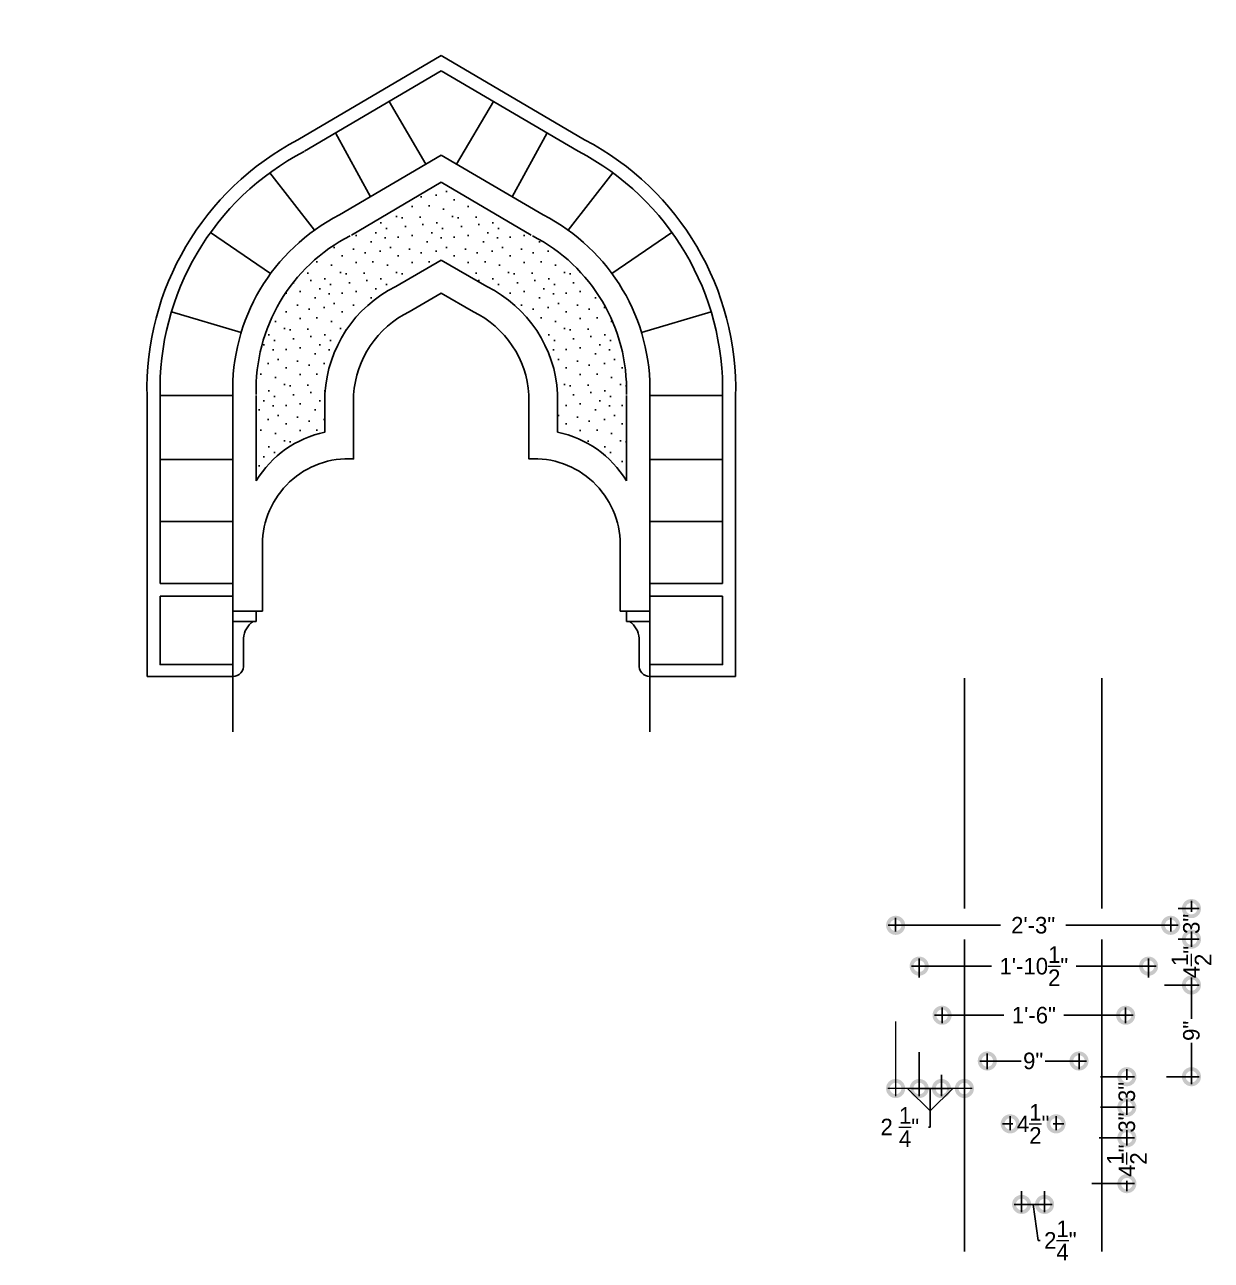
# Model space of a CAD drawing. Header units: millimetres. Extents: x -141861 to -141057, y 13116 to 13652.
# Drawn here: x -141683.9 to -141567.4, y 13169.4 to 13290.7 of the extents above; entities that cross this region are included whole.
import ezdxf
from ezdxf.xclip import XClip

# ---------------------------------------------------------------- set-up
doc = ezdxf.new("R2010")
doc.units = ezdxf.units.MM
doc.header["$XCLIPFRAME"] = 0
doc.layers.get('0').update_dxf_attribs({"color": 254})
doc.layers.add('Dim', color=7, linetype='Continuous', lineweight=9)
for name, color, linetype in [('ele', 43, 'Continuous'), ('ele1', 1, 'Continuous'), ('Pillar', 30, 'Continuous'), ('Text', 255, 'Continuous')]:
    doc.layers.add(name, color=color, linetype=linetype)
doc.dimstyles.new('¾ Scale', dxfattribs={"dimtxt": 1.625, "dimasz": 3, "dimexe": 0.75, "dimexo": 0.75, "dimgap": 0.09, "dimtad": 0, "dimdec": 3, "dimzin": 3, "dimdsep": 46, "dimlunit": 4, "dimtxsty": 'Standard', "dimblk": 'DOTSMALL', "dimcen": 0.09, "dimdle": 0.75, "dimadec": 0, "dimazin": 0, "dimtfac": 1, "dimtdec": 3, "dimtmove": 1, "dimatfit": 3, "dimfxl": 1, "dimtolj": 1, "dimtzin": 0, "dimarcsym": 0})

# ---------------------------------------------------------------- blocks, each defined once
blk = doc.blocks.new('Cangry')
at = {"color": 0, "linetype": 'ByBlock', "lineweight": -2, "ltscale": 3}
for p, q in [((13.5, 0), (-13.5, 0)), ((13.5, -3), (13.5, 0)), ((-13.5, -3), (-13.5, 0)), ((-3.18, -3), (-13.5, -3)), ((-11.25, -3), (-11.25, -7.5)), ((0, -6), (-3.18, -3)), ((3.18, -3), (0, -6)), ((13.5, -3), (3.18, -3)), ((11.39, -3), (11.39, -7.5)), ((-6.75, -7.5), (-11.25, -7.5)), ((-9, -7.5), (-9, -12)), ((6.89, -7.5), (11.39, -7.5)), ((9.14, -7.5), (9.14, -12))]:
    blk.add_line(p, q, dxfattribs=at)
blk.add_lwpolyline([(0, -8.07), (-3.18, -11.25), (0, -14.43), (3.18, -11.25)], close=True, dxfattribs=at)
for centre, start, end in [((-2.45, -11.54), 184.0381, 229.092), ((2.59, -11.54), 310.908, 355.9619)]:
    blk.add_arc(centre, 6.57, start, end, dxfattribs=at)
blk = doc.blocks.new('Lemp')
at = {"color": 0, "linetype": 'ByBlock', "lineweight": -2, "ltscale": 3}
for p, q in [((0, 15.11), (-5.52, 11.07)), ((0, 15.11), (5.52, 11.07)), ((5.52, 11.07), (-5.52, 11.07)), ((-3.16, 11.07), (-3.16, 6.49)), ((3.16, 6.49), (3.16, 11.07)), ((-3.16, 6.49), (3.16, 6.49)), ((0.53, 6.49), (-0.53, 6.49)), ((-0.53, 6.49), (-0.53, 0.53)), ((0.53, 0.53), (0.53, 6.49)), ((-1.85, 5), (-0.53, 3.51)), ((1.85, 5), (0.53, 3.51))]:
    blk.add_line(p, q, dxfattribs=at)
blk.add_arc((0, 0.53), 0.527, 180, 0, dxfattribs=at)
for points in [[(-1.85, 5), (-2.58, 5.37), (-3.12, 5.3), (-3.24, 4.96), (-3.02, 4.45), (-2.73, 4.59)], [(-1.24, 4.31), (-1.4, 4.93), (-1.17, 5.42), (-0.71, 4.88), (-0.97, 4.64)], [(1.24, 4.31), (1.4, 4.93), (1.17, 5.42), (0.71, 4.88), (0.97, 4.64)], [(1.85, 5), (2.58, 5.37), (3.12, 5.3), (3.24, 4.96), (3.02, 4.45), (2.73, 4.59)], [(-0.53, 1.34), (-0.84, 2.47), (-1.26, 2.79), (-2.15, 2.61), (-2.15, 2.08), (-1.67, 2.25), (-1.43, 2.39)], [(0.53, 1.34), (0.84, 2.47), (1.26, 2.79), (2.15, 2.61), (2.15, 2.08), (1.67, 2.25), (1.43, 2.39)]]:
    blk.add_spline(points, degree=3, dxfattribs=at)
blk = doc.blocks.new('LINE')
at = {"color": 0, "linetype": 'ByBlock', "lineweight": -2}
blk.add_line((0, 0), (12, 0), dxfattribs=at)
blk = doc.blocks.new('Gutka')
at = {"color": 0, "linetype": 'ByBlock', "lineweight": -2}
blk.add_line((4.5, 7.5), (-4.5, 7.5), dxfattribs=at)
for points in [[(4.5, 10.5), (-4.5, 10.5), (-4.5, 7.5), (4.5, 7.5)], [(-2.25, 7.5), (2.25, 7.5), (2.25, 4.5), (-2.25, 4.5)], [(-1.125, 4.5), (1.125, 4.5), (1.125, 0), (-1.125, 0)]]:
    blk.add_lwpolyline(points, close=True, dxfattribs=at)
blk = doc.blocks.new('_DotSmall')
at = {"layer": 'Text', "color": 0, "const_width": 0.5}
blk.add_lwpolyline([(-0.0625, 0, 1), (0.0625, 0, 1)], format="xyb", close=True, dxfattribs=at)
blk = doc.blocks.new('*D67')
at = {"layer": 'Defpoints', "color": 0, "transparency": 16777216}
for p in [(-141571.41, 13203.94), (-141571.41, 13200.94), (-141569.37, 13200.94)]:
    blk.add_point(p, dxfattribs=at)
at = {"layer": 'Dim', "color": 0, "lineweight": -2, "transparency": 16777216}
for p, q in [((-141570.66, 13203.94), (-141568.62, 13203.94)), ((-141569.37, 13204.69), (-141569.37, 13203.62)), ((-141569.37, 13200.19), (-141569.37, 13201.27)), ((-141570.66, 13200.94), (-141568.62, 13200.94))]:
    blk.add_line(p, q, dxfattribs=at)
at = {"layer": 'Dim', "color": 0, "lineweight": -2, "transparency": 16777216, "xscale": 3, "yscale": 3, "zscale": 3}
for p, rotation in [((-141569.37, 13203.94), 90), ((-141569.37, 13200.94), 270)]:
    blk.add_blockref('_DotSmall', p, dxfattribs=dict(at, rotation=rotation))
at = {"layer": 'Dim', "color": 0, "transparency": 16777216, "insert": (-141569.37, 13202.44), "char_height": 1.625, "attachment_point": 5, "rotation": 90}
blk.add_mtext('\\A1;3"', dxfattribs=at)
blk = doc.blocks.new('*D68')
at = {"layer": 'Defpoints', "color": 0, "transparency": 16777216}
for p in [(-141569.37, 13196.44), (-141572.56, 13187.44), (-141569.37, 13187.44)]:
    blk.add_point(p, dxfattribs=at)
at = {"layer": 'Dim', "color": 0, "lineweight": -2, "transparency": 16777216}
for p, q in [((-141569.37, 13197.19), (-141569.37, 13193.12)), ((-141569.37, 13186.69), (-141569.37, 13190.77)), ((-141571.81, 13187.44), (-141568.62, 13187.44))]:
    blk.add_line(p, q, dxfattribs=at)
at = {"layer": 'Dim', "color": 0, "lineweight": -2, "transparency": 16777216, "xscale": 3, "yscale": 3, "zscale": 3}
for p, rotation in [((-141569.37, 13196.44), 90), ((-141569.37, 13187.44), 270)]:
    blk.add_blockref('_DotSmall', p, dxfattribs=dict(at, rotation=rotation))
at = {"layer": 'Dim', "color": 0, "transparency": 16777216, "insert": (-141569.37, 13191.94), "char_height": 1.625, "attachment_point": 5, "rotation": 90}
blk.add_mtext('\\A1;9"', dxfattribs=at)
blk = doc.blocks.new('*D69')
at = {"layer": 'Defpoints', "color": 0, "transparency": 16777216}
for p in [(-141571.41, 13200.94), (-141572.76, 13196.44), (-141569.37, 13196.44)]:
    blk.add_point(p, dxfattribs=at)
at = {"layer": 'Dim', "color": 0, "lineweight": -2, "transparency": 16777216}
for p, q in [((-141569.37, 13201.69), (-141569.37, 13200.68)), ((-141570.66, 13200.94), (-141568.62, 13200.94)), ((-141572.01, 13196.44), (-141568.62, 13196.44)), ((-141569.37, 13195.69), (-141569.37, 13196.71))]:
    blk.add_line(p, q, dxfattribs=at)
at = {"layer": 'Dim', "color": 0, "lineweight": -2, "transparency": 16777216, "xscale": 3, "yscale": 3, "zscale": 3}
for p, rotation in [((-141569.37, 13200.94), 90), ((-141569.37, 13196.44), 270)]:
    blk.add_blockref('_DotSmall', p, dxfattribs=dict(at, rotation=rotation))
at = {"layer": 'Dim', "color": 0, "transparency": 16777216, "insert": (-141569.37, 13198.69), "char_height": 1.625, "attachment_point": 5, "rotation": 90}
blk.add_mtext('\\A1;4{\\H1.000000x;\\S1/2;}"', dxfattribs=at)
blk = doc.blocks.new('*D70')
at = {"layer": 'Defpoints', "color": 0, "transparency": 16777216}
for p in [(-141579.04, 13187.44), (-141579.04, 13184.44), (-141575.71, 13184.44)]:
    blk.add_point(p, dxfattribs=at)
at = {"layer": 'Dim', "color": 0, "lineweight": -2, "transparency": 16777216}
for p, q in [((-141575.71, 13188.19), (-141575.71, 13187.12)), ((-141578.29, 13187.44), (-141574.96, 13187.44)), ((-141578.29, 13184.44), (-141574.96, 13184.44)), ((-141575.71, 13183.69), (-141575.71, 13184.77))]:
    blk.add_line(p, q, dxfattribs=at)
at = {"layer": 'Dim', "color": 0, "lineweight": -2, "transparency": 16777216, "xscale": 3, "yscale": 3, "zscale": 3}
for p, rotation in [((-141575.71, 13187.44), 90), ((-141575.71, 13184.44), 270)]:
    blk.add_blockref('_DotSmall', p, dxfattribs=dict(at, rotation=rotation))
at = {"layer": 'Dim', "color": 0, "transparency": 16777216, "insert": (-141575.71, 13185.94), "char_height": 1.625, "attachment_point": 5, "rotation": 90}
blk.add_mtext('\\A1;3"', dxfattribs=at)
blk = doc.blocks.new('*D71')
at = {"layer": 'Defpoints', "color": 0, "transparency": 16777216}
for p in [(-141579.04, 13184.44), (-141577.66, 13181.44), (-141575.71, 13181.44)]:
    blk.add_point(p, dxfattribs=at)
at = {"layer": 'Dim', "color": 0, "lineweight": -2, "transparency": 16777216}
for p, q in [((-141578.29, 13184.44), (-141574.96, 13184.44)), ((-141575.71, 13185.19), (-141575.71, 13184.12)), ((-141575.71, 13180.69), (-141575.71, 13181.77)), ((-141576.91, 13181.44), (-141574.96, 13181.44))]:
    blk.add_line(p, q, dxfattribs=at)
at = {"layer": 'Dim', "color": 0, "lineweight": -2, "transparency": 16777216, "xscale": 3, "yscale": 3, "zscale": 3}
for p, rotation in [((-141575.71, 13184.44), 90), ((-141575.71, 13181.44), 270)]:
    blk.add_blockref('_DotSmall', p, dxfattribs=dict(at, rotation=rotation))
at = {"layer": 'Dim', "color": 0, "transparency": 16777216, "insert": (-141575.71, 13182.94), "char_height": 1.625, "attachment_point": 5, "rotation": 90}
blk.add_mtext('\\A1;3"', dxfattribs=at)
blk = doc.blocks.new('*D72')
at = {"layer": 'Defpoints', "color": 0, "transparency": 16777216}
for p in [(-141579.17, 13181.44), (-141579.91, 13176.94), (-141575.71, 13176.94)]:
    blk.add_point(p, dxfattribs=at)
at = {"layer": 'Dim', "color": 0, "lineweight": -2, "transparency": 16777216}
for p, q in [((-141575.71, 13182.19), (-141575.71, 13181.18)), ((-141578.42, 13181.44), (-141574.96, 13181.44)), ((-141579.16, 13176.94), (-141574.96, 13176.94)), ((-141575.71, 13176.19), (-141575.71, 13177.21))]:
    blk.add_line(p, q, dxfattribs=at)
at = {"layer": 'Dim', "color": 0, "lineweight": -2, "transparency": 16777216, "xscale": 3, "yscale": 3, "zscale": 3}
for p, rotation in [((-141575.71, 13181.44), 90), ((-141575.71, 13176.94), 270)]:
    blk.add_blockref('_DotSmall', p, dxfattribs=dict(at, rotation=rotation))
at = {"layer": 'Dim', "color": 0, "transparency": 16777216, "insert": (-141575.71, 13179.19), "char_height": 1.625, "attachment_point": 5, "rotation": 90}
blk.add_mtext('\\A1;4{\\H1.000000x;\\S1/2;}"', dxfattribs=at)
blk = doc.blocks.new('*D73')
at = {"layer": 'Defpoints', "color": 0, "transparency": 16777216}
for p in [(-141571.41, 13202.3), (-141598.41, 13200.94), (-141571.41, 13200.94)]:
    blk.add_point(p, dxfattribs=at)
at = {"layer": 'Dim', "color": 0, "lineweight": -2, "transparency": 16777216}
for p, q in [((-141599.16, 13202.3), (-141588.12, 13202.3)), ((-141598.41, 13201.69), (-141598.41, 13203.05)), ((-141570.66, 13202.3), (-141581.71, 13202.3)), ((-141571.41, 13201.69), (-141571.41, 13203.05))]:
    blk.add_line(p, q, dxfattribs=at)
at = {"layer": 'Dim', "color": 0, "lineweight": -2, "transparency": 16777216, "xscale": 3, "yscale": 3, "zscale": 3, "rotation": 180}
blk.add_blockref('_DotSmall', (-141598.41, 13202.3), dxfattribs=at)
at = {"layer": 'Dim', "color": 0, "lineweight": -2, "transparency": 16777216, "xscale": 3, "yscale": 3, "zscale": 3}
blk.add_blockref('_DotSmall', (-141571.41, 13202.3), dxfattribs=at)
at = {"layer": 'Dim', "color": 0, "transparency": 16777216, "insert": (-141584.91, 13202.3), "char_height": 1.625, "attachment_point": 5}
blk.add_mtext('\\A1;2\'-3"', dxfattribs=at)
blk = doc.blocks.new('*D74')
at = {"layer": 'Defpoints', "color": 0, "transparency": 16777216}
for p in [(-141573.58, 13198.29), (-141596.1, 13196.44), (-141573.58, 13196.44)]:
    blk.add_point(p, dxfattribs=at)
at = {"layer": 'Dim', "color": 0, "lineweight": -2, "transparency": 16777216}
for p, q in [((-141596.1, 13197.19), (-141596.1, 13199.04)), ((-141573.58, 13197.19), (-141573.58, 13199.04)), ((-141596.85, 13198.29), (-141588.99, 13198.29)), ((-141572.83, 13198.29), (-141580.69, 13198.29))]:
    blk.add_line(p, q, dxfattribs=at)
at = {"layer": 'Dim', "color": 0, "lineweight": -2, "transparency": 16777216, "xscale": 3, "yscale": 3, "zscale": 3, "rotation": 180}
blk.add_blockref('_DotSmall', (-141596.1, 13198.29), dxfattribs=at)
at = {"layer": 'Dim', "color": 0, "lineweight": -2, "transparency": 16777216, "xscale": 3, "yscale": 3, "zscale": 3}
blk.add_blockref('_DotSmall', (-141573.58, 13198.29), dxfattribs=at)
at = {"layer": 'Dim', "color": 0, "transparency": 16777216, "insert": (-141584.84, 13198.29), "char_height": 1.625, "attachment_point": 5}
blk.add_mtext('\\A1;1\'-10{\\H1.000000x;\\S1/2;}"', dxfattribs=at)
blk = doc.blocks.new('*D75')
at = {"layer": 'Defpoints', "color": 0, "transparency": 16777216}
for p in [(-141575.83, 13193.47), (-141593.85, 13191.94), (-141575.83, 13191.94)]:
    blk.add_point(p, dxfattribs=at)
at = {"layer": 'Dim', "color": 0, "lineweight": -2, "transparency": 16777216}
for p, q in [((-141593.85, 13192.69), (-141593.85, 13194.22)), ((-141575.83, 13192.69), (-141575.83, 13194.22)), ((-141594.6, 13193.47), (-141587.78, 13193.47)), ((-141575.08, 13193.47), (-141581.91, 13193.47))]:
    blk.add_line(p, q, dxfattribs=at)
at = {"layer": 'Dim', "color": 0, "lineweight": -2, "transparency": 16777216, "xscale": 3, "yscale": 3, "zscale": 3, "rotation": 180}
blk.add_blockref('_DotSmall', (-141593.85, 13193.47), dxfattribs=at)
at = {"layer": 'Dim', "color": 0, "lineweight": -2, "transparency": 16777216, "xscale": 3, "yscale": 3, "zscale": 3}
blk.add_blockref('_DotSmall', (-141575.83, 13193.47), dxfattribs=at)
at = {"layer": 'Dim', "color": 0, "transparency": 16777216, "insert": (-141584.84, 13193.47), "char_height": 1.625, "attachment_point": 5}
blk.add_mtext('\\A1;1\'-6"', dxfattribs=at)
blk = doc.blocks.new('*D76')
at = {"layer": 'Defpoints', "color": 0, "transparency": 16777216}
for p in [(-141580.41, 13188.98), (-141589.41, 13187.44), (-141580.41, 13187.44)]:
    blk.add_point(p, dxfattribs=at)
at = {"layer": 'Dim', "color": 0, "lineweight": -2, "transparency": 16777216}
for p, q in [((-141590.16, 13188.98), (-141586.09, 13188.98)), ((-141589.41, 13188.19), (-141589.41, 13189.73)), ((-141579.66, 13188.98), (-141583.74, 13188.98)), ((-141580.41, 13188.19), (-141580.41, 13189.73))]:
    blk.add_line(p, q, dxfattribs=at)
at = {"layer": 'Dim', "color": 0, "lineweight": -2, "transparency": 16777216, "xscale": 3, "yscale": 3, "zscale": 3, "rotation": 180}
blk.add_blockref('_DotSmall', (-141589.41, 13188.98), dxfattribs=at)
at = {"layer": 'Dim', "color": 0, "lineweight": -2, "transparency": 16777216, "xscale": 3, "yscale": 3, "zscale": 3}
blk.add_blockref('_DotSmall', (-141580.41, 13188.98), dxfattribs=at)
at = {"layer": 'Dim', "color": 0, "transparency": 16777216, "insert": (-141584.91, 13188.98), "char_height": 1.625, "attachment_point": 5}
blk.add_mtext('\\A1;9"', dxfattribs=at)
blk = doc.blocks.new('*D77')
at = {"layer": 'Defpoints', "color": 0, "transparency": 16777216}
for p in [(-141582.66, 13182.81), (-141587.16, 13181.44), (-141582.66, 13181.44)]:
    blk.add_point(p, dxfattribs=at)
at = {"layer": 'Dim', "color": 0, "lineweight": -2, "transparency": 16777216}
for p, q in [((-141587.16, 13182.19), (-141587.16, 13183.56)), ((-141582.66, 13182.19), (-141582.66, 13183.56)), ((-141587.91, 13182.81), (-141586.9, 13182.81)), ((-141581.91, 13182.81), (-141582.93, 13182.81))]:
    blk.add_line(p, q, dxfattribs=at)
at = {"layer": 'Dim', "color": 0, "lineweight": -2, "transparency": 16777216, "xscale": 3, "yscale": 3, "zscale": 3, "rotation": 180}
blk.add_blockref('_DotSmall', (-141587.16, 13182.81), dxfattribs=at)
at = {"layer": 'Dim', "color": 0, "lineweight": -2, "transparency": 16777216, "xscale": 3, "yscale": 3, "zscale": 3}
blk.add_blockref('_DotSmall', (-141582.66, 13182.81), dxfattribs=at)
at = {"layer": 'Dim', "color": 0, "transparency": 16777216, "insert": (-141584.91, 13182.81), "char_height": 1.625, "attachment_point": 5}
blk.add_mtext('\\A1;4{\\H1.000000x;\\S1/2;}"', dxfattribs=at)
blk = doc.blocks.new('*D78')
at = {"layer": 'Defpoints', "color": 0, "transparency": 16777216}
for p in [(-141586.04, 13176.94), (-141583.79, 13176.94), (-141583.79, 13174.9)]:
    blk.add_point(p, dxfattribs=at)
at = {"layer": 'Dim', "color": 0, "lineweight": -2, "transparency": 16777216}
for p, q in [((-141586.04, 13176.19), (-141586.04, 13174.15)), ((-141583.79, 13176.19), (-141583.79, 13174.15)), ((-141586.79, 13174.9), (-141583.04, 13174.9)), ((-141584.91, 13174.9), (-141584.41, 13171.37)), ((-141584.41, 13171.37), (-141584.23, 13171.37))]:
    blk.add_line(p, q, dxfattribs=at)
at = {"layer": 'Dim', "color": 0, "lineweight": -2, "transparency": 16777216, "xscale": 3, "yscale": 3, "zscale": 3, "rotation": 180}
blk.add_blockref('_DotSmall', (-141586.04, 13174.9), dxfattribs=at)
at = {"layer": 'Dim', "color": 0, "lineweight": -2, "transparency": 16777216, "xscale": 3, "yscale": 3, "zscale": 3}
blk.add_blockref('_DotSmall', (-141583.79, 13174.9), dxfattribs=at)
at = {"layer": 'Dim', "color": 0, "transparency": 16777216, "insert": (-141582.24, 13171.37), "char_height": 1.625, "attachment_point": 5}
blk.add_mtext('\\A1;2{\\H1.000000x;\\S1/4;}"', dxfattribs=at)
blk = doc.blocks.new('*D79')
at = {"layer": 'Defpoints', "color": 0, "transparency": 16777216}
for p in [(-141596.1, 13190.61), (-141593.91, 13188.36), (-141596.1, 13186.28)]:
    blk.add_point(p, dxfattribs=at)
at = {"layer": 'Dim', "color": 0, "lineweight": -2, "transparency": 16777216}
for p, q in [((-141596.1, 13189.86), (-141596.1, 13185.53)), ((-141593.91, 13187.61), (-141593.91, 13185.53)), ((-141593.16, 13186.28), (-141596.85, 13186.28)), ((-141595.01, 13186.28), (-141595.02, 13182.5)), ((-141595.02, 13182.5), (-141595.2, 13182.5))]:
    blk.add_line(p, q, dxfattribs=at)
at = {"layer": 'Dim', "color": 0, "lineweight": -2, "transparency": 16777216, "xscale": 3, "yscale": 3, "zscale": 3, "rotation": 180}
blk.add_blockref('_DotSmall', (-141596.1, 13186.28), dxfattribs=at)
at = {"layer": 'Dim', "color": 0, "lineweight": -2, "transparency": 16777216, "xscale": 3, "yscale": 3, "zscale": 3}
blk.add_blockref('_DotSmall', (-141593.91, 13186.28), dxfattribs=at)
at = {"layer": 'Dim', "color": 0, "transparency": 16777216, "insert": (-141598, 13182.5), "char_height": 1.625, "attachment_point": 5}
blk.add_mtext('\\A1;\\A1;2 \\S1/4;"', dxfattribs=at)

msp = doc.modelspace()

# ---------------------------------------------------------------- hatches: boundary and pattern name
h = msp.add_hatch()
h.set_pattern_fill('STIP1', scale=5.5, style=0, pattern_type=2)
h.set_pattern_definition([(0, (-141646.5354, 13265.379), (0, 5.5), [0, -5.5]), (0, (-141645.8754, 13264.499), (0, 5.5), [0, -5.5]), (0, (-141646.1504, 13263.179), (0, 5.5), [0, -5.5]), (0, (-141644.2254, 13261.914), (0, 5.5), [0, -5.5]), (0, (-141644.3904, 13263.894), (0, 5.5), [0, -5.5]), (0, (-141642.9054, 13265.214), (0, 5.5), [0, -5.5]), (0, (-141644.8304, 13265.599), (0, 5.5), [0, -5.5]), (0, (-141642.5204, 13263.344), (0, 5.5), [0, -5.5]), (0, (-141642.7954, 13261.584), (0, 5.5), [0, -5.5]), (0, (-141646.8654, 13260.759), (0, 5.5), [0, -5.5]), (0, (-141645.8754, 13261.859), (0, 5.5), [0, -5.5]), (0, (-141645.1054, 13260.814), (0, 5.5), [0, -5.5]), (0, (-141641.7504, 13264.334), (0, 5.5), [0, -5.5]), (0, (-141643.5104, 13262.959), (0, 5.5), [0, -5.5]), (0, (-141643.9504, 13264.774), (0, 5.5), [0, -5.5]), (0, (-141643.0154, 13264.279), (0, 5.5), [0, -5.5]), (0, (-141644.9954, 13262.794), (0, 5.5), [0, -5.5]), (0, (-141643.4554, 13265.764), (0, 5.5), [0, -5.5]), (0, (-141641.7504, 13262.519), (0, 5.5), [0, -5.5]), (0, (-141641.9154, 13260.869), (0, 5.5), [0, -5.5])])
h.paths.add_polyline_path([(-141643.0131, 13275.245), (-141651.9048, 13270.0124, 0.29150168), (-141661.1829, 13254.36), (-141661.1829, 13245.9426, -0.20703918), (-141654.4355, 13250.7137), (-141654.4355, 13254.4702, -0.2684498), (-141647.4885, 13265.019), (-141643.0131, 13267.5967), (-141638.5376, 13265.019, -0.2684498), (-141631.5907, 13254.4702), (-141631.5907, 13250.7137, -0.20703918), (-141624.8432, 13245.9426), (-141624.8432, 13254.36, 0.29150168), (-141634.1214, 13270.0124)])

# ---------------------------------------------------------------- linework, layer by layer
at = {"color": 7}
for p, q in [((-141657.0854, 13279.4049), (-141643.0131, 13287.6862)), ((-141628.9408, 13279.4049), (-141643.0131, 13287.6862)), ((-141656.4335, 13278.2971), (-141643.0131, 13286.1948)), ((-141629.5648, 13278.2807), (-141643.0131, 13286.1948)), ((-141644.5164, 13277.0304), (-141648.1355, 13283.1803)), ((-141641.5098, 13277.0304), (-141637.8907, 13283.1803)), ((-141649.9696, 13273.8213), (-141653.4027, 13280.0807)), ((-141636.0566, 13273.8213), (-141632.6235, 13280.0807)), ((-141653.011, 13272.0315), (-141643.0131, 13277.915)), ((-141633.0152, 13272.0315), (-141643.0131, 13277.915)), ((-141659.8522, 13276.1697), (-141655.4708, 13270.5324)), ((-141651.8439, 13270.0482), (-141643.0131, 13275.245)), ((-141634.1823, 13270.0482), (-141643.0131, 13275.245)), ((-141626.174, 13276.1697), (-141630.5553, 13270.5324)), ((-141659.7692, 13266.2789), (-141665.6577, 13270.3142)), ((-141626.257, 13266.2789), (-141620.3684, 13270.3142)), ((-141662.6591, 13260.5064), (-141669.5083, 13262.5097)), ((-141623.3671, 13260.5064), (-141616.5179, 13262.5097)), ((-141671.9053, 13226.7256), (-141671.9053, 13254.2084)), ((-141663.4841, 13254.3241), (-141670.6223, 13254.3241)), ((-141663.4841, 13226.7256), (-141663.4841, 13254.3241)), ((-141661.1829, 13245.9426), (-141661.1829, 13254.3241)), ((-141624.8432, 13245.9426), (-141624.8432, 13254.3241)), ((-141622.5421, 13226.7256), (-141622.5421, 13254.3241)), ((-141622.5421, 13254.3241), (-141615.4039, 13254.3241)), ((-141614.1208, 13226.7256), (-141614.1208, 13254.2084)), ((-141663.4841, 13248.0133), (-141670.6199, 13248.0133)), ((-141622.5421, 13248.0133), (-141615.4063, 13248.0133)), ((-141663.4841, 13241.9281), (-141670.6199, 13241.9281)), ((-141622.5421, 13241.9281), (-141615.4063, 13241.9281)), ((-141660.5771, 13239.6943), (-141660.5771, 13233.1407)), ((-141625.4491, 13239.6943), (-141625.4491, 13233.1407)), ((-141663.4841, 13235.8411), (-141670.6199, 13235.8411)), ((-141622.5421, 13235.8411), (-141615.4063, 13235.8411)), ((-141663.4841, 13234.5981), (-141670.6199, 13234.5981)), ((-141622.5421, 13234.5981), (-141615.4063, 13234.5981)), ((-141660.5771, 13233.1407), (-141663.4841, 13233.1407)), ((-141661.1871, 13233.1407), (-141661.1871, 13232.1287)), ((-141625.4491, 13233.1407), (-141622.5421, 13233.1407)), ((-141624.8391, 13233.1407), (-141624.8391, 13232.1287)), ((-141661.1871, 13232.1287), (-141663.4841, 13232.1287)), ((-141624.8391, 13232.1287), (-141622.5421, 13232.1287)), ((-141663.4841, 13226.7256), (-141671.9053, 13226.7256)), ((-141663.4841, 13226.7256), (-141663.4841, 13221.2852)), ((-141622.5421, 13226.7256), (-141622.5421, 13221.2852)), ((-141622.4565, 13226.7256), (-141614.1208, 13226.7256))]:
    msp.add_line(p, q, dxfattribs=at)
for points in [[(-141661.1829, 13245.9426, -0.20703918), (-141654.4355, 13250.7137), (-141654.4355, 13254.4702, -0.2684498), (-141647.4885, 13265.019), (-141643.0131, 13267.5967)], [(-141624.8432, 13245.9426, 0.20703918), (-141631.5907, 13250.7137), (-141631.5907, 13254.4702, 0.2684498), (-141638.5376, 13265.019), (-141643.0131, 13267.5967)], [(-141625.4491, 13239.6943, 0.43062398), (-141634.4063, 13248.0905), (-141634.4063, 13254.3837, 0.26847994), (-141639.8668, 13262.5353), (-141643.0131, 13264.3475), (-141646.1594, 13262.5353, 0.26847994), (-141651.6199, 13254.3837), (-141651.6199, 13248.0905, 0.43062398), (-141660.5771, 13239.6943, -0.43062398)], [(-141661.4973, 13232.1287, 0.23314334), (-141662.422, 13230.4763), (-141662.422, 13227.9018)], [(-141624.5289, 13232.1287, -0.23314334), (-141623.6041, 13230.4763), (-141623.6041, 13227.9018)], [(-141662.422, 13227.9018, -0.4374543), (-141663.4841, 13226.7256, -56.04512594)], [(-141623.6041, 13227.9018, 0.4374543), (-141622.5421, 13226.7256, 56.04512594)]]:
    msp.add_lwpolyline(points, format="xyb", dxfattribs=at)
for points in [[(-141670.6199, 13235.8411), (-141670.6199, 13254.2084)], [(-141615.4063, 13235.8411), (-141615.4063, 13254.2084)], [(-141663.4841, 13227.9018), (-141670.6199, 13227.9018), (-141670.6199, 13234.5981)], [(-141622.5421, 13227.9018), (-141615.4063, 13227.9018), (-141615.4063, 13234.5981)]]:
    msp.add_lwpolyline(points, dxfattribs=at)
for centre, radius, start, end in [((-141644.2606, 13254.9051), 27.6535, 117.63053, 181.44381), ((-141641.7656, 13254.9051), 27.6535, 358.55619, 62.36947), ((-141644.2606, 13254.9051), 26.3681, 117.63053, 181.44381), ((-141641.7656, 13254.9051), 26.3681, 358.521414, 62.438014), ((-141644.2606, 13254.9051), 19.2323, 117.063821, 181.731312), ((-141641.7656, 13254.9051), 19.2323, 358.268688, 62.936179), ((-141644.2606, 13254.9051), 16.9311, 117.063821, 181.731312), ((-141641.7656, 13254.9051), 16.9311, 358.268688, 62.936179)]:
    msp.add_arc(centre, radius, start, end, dxfattribs=at)
at = {"layer": 'Dim'}
for p, q in [((-141598.4118, 13192.8628), (-141598.4118, 13185.531)), ((-141593.9124, 13186.6945), (-141593.9124, 13185.531)), ((-141591.6624, 13186.6945), (-141591.6624, 13185.531)), ((-141595.3499, 13186.281), (-141599.1618, 13186.281)), ((-141597.2559, 13186.281), (-141595.0131, 13184.0829)), ((-141592.7874, 13186.281), (-141595.0131, 13184.0829)), ((-141590.9124, 13186.281), (-141594.6624, 13186.281))]:
    msp.add_line(p, q, dxfattribs=at)

# ---------------------------------------------------------------- block references
at = {"layer": 'Dim', "xscale": 3, "yscale": 3, "zscale": 3, "rotation": 180}
for p in [(-141598.4118, 13186.281), (-141593.9124, 13186.281)]:
    msp.add_blockref('_DotSmall', p, dxfattribs=at)
at = {"layer": 'Dim', "xscale": 3, "yscale": 3, "zscale": 3}
msp.add_blockref('_DotSmall', (-141591.6624, 13186.281), dxfattribs=at)
at = {"layer": 'ele'}
ref = msp.add_blockref('Lemp', (-141670.4124, 13207.8741), dxfattribs=dict(at, row_count=2, column_count=2, row_spacing=140, column_spacing=85.5))
XClip(ref).set_block_clipping_path([(61.9705387775, -37.6007886016), (110.0423510309, 18.6999914033)])
ref = msp.add_blockref('Cangry', (-141670.4124, 13203.9445), dxfattribs=dict(at, row_count=2, column_count=2, row_spacing=140, column_spacing=85.5))
XClip(ref).set_block_clipping_path([(61.9705387774, -33.6711723744), (110.0423510309, 22.6296076306)])
at = {"layer": 'ele1'}
ref = msp.add_blockref('Gutka', (-141670.4124, 13176.9422), dxfattribs=dict(at, row_count=2, column_count=2, row_spacing=140, column_spacing=85.5))
XClip(ref).set_block_clipping_path([(61.9705387775, -6.6688080863), (110.042351031, 49.6319719187)])
at = {"layer": 'Pillar'}
ref = msp.add_blockref('LINE', (-141591.6624, 13203.9445), dxfattribs=dict(at, xscale=-4.700000000000728, yscale=4.690000000000509, zscale=4.69, rotation=270, row_count=2, column_count=2, row_spacing=13.5, column_spacing=-140))
XClip(ref).set_block_clipping_path([(-7.1640792286, -3.577710282), (4.8148101342, 6.672143077)])
ref = msp.add_blockref('LINE', (-141591.6624, 13133.9445), dxfattribs=dict(at, xscale=-5.579999999999927, yscale=4.690000000000509, zscale=4.69, rotation=270, row_count=2, column_count=2, row_spacing=13.5, column_spacing=-140))
XClip(ref).set_block_clipping_path([(6.5105425852, -3.577710282), (16.6002881058, 6.672143077)])

# ---------------------------------------------------------------- dimensions: what is measured, and where the dimension line sits
at = {"layer": 'Dim'}
for base, p1, p2, picture, middle in [((-141569.3729, 13200.9445), (-141571.4129, 13203.9445), (-141571.4129, 13200.9445), '*D67', (-141569.3729, 13202.4445)), ((-141569.3729, 13196.4445), (-141571.4129, 13200.9445), (-141572.7637, 13196.4445), '*D69', (-141569.3729, 13198.6945)), ((-141569.3729, 13187.4445), (-141569.3729, 13196.4445), (-141572.5643, 13187.4445), '*D68', (-141569.3729, 13191.9445)), ((-141575.7087, 13184.4422), (-141579.0372, 13187.4445), (-141579.0372, 13184.4422), '*D70', (-141575.7087, 13185.9433)), ((-141575.7087, 13181.4422), (-141579.0372, 13184.4422), (-141577.6637, 13181.4422), '*D71', (-141575.7087, 13182.9422)), ((-141575.7087, 13176.9422), (-141579.1704, 13181.4422), (-141579.9068, 13176.9422), '*D72', (-141575.7087, 13179.1922))]:
    dim = msp.add_linear_dim(base=base, p1=p1, p2=p2, angle=90, dimstyle='¾ Scale', dxfattribs=at)
    dim.commit()
    dim.dimension.update_dxf_attribs({"geometry": picture, "text_midpoint": middle})
for base, p1, p2, picture, middle in [((-141571.4129, 13202.2954), (-141598.4118, 13200.9445), (-141571.4129, 13200.9445), '*D73', (-141584.9124, 13202.2954)), ((-141573.58435, 13198.29001), (-141596.09988, 13196.44453), (-141573.58435, 13196.44453), '*D74', (-141584.84211, 13198.29001)), ((-141575.83435, 13193.46787), (-141593.84988, 13191.94453), (-141575.83435, 13191.94453), '*D75', (-141584.84211, 13193.46787)), ((-141580.4124, 13188.9834), (-141589.4124, 13187.4422), (-141580.4124, 13187.4422), '*D76', (-141584.9124, 13188.9834)), ((-141582.6624, 13182.8129), (-141587.1624, 13181.4422), (-141582.6624, 13181.4422), '*D77', (-141584.9124, 13182.8129))]:
    dim = msp.add_linear_dim(base=base, p1=p1, p2=p2, dimstyle='¾ Scale', dxfattribs=at)
    dim.commit()
    dim.dimension.update_dxf_attribs({"geometry": picture, "text_midpoint": middle})
dim = msp.add_linear_dim(base=(-141596.0999, 13186.281), p1=(-141593.9124, 13188.3628), p2=(-141596.0999, 13190.6128), text='\\A1;2 \\S1/4;"', dimstyle='¾ Scale', dxfattribs=at)
dim.commit()
dim.dimension.update_dxf_attribs({"geometry": '*D79', "text_midpoint": (-141595.2882, 13182.4988), "dimtype": 160})
dim = msp.add_linear_dim(base=(-141583.7874, 13174.9002), p1=(-141586.0374, 13176.9422), p2=(-141583.7874, 13176.9422), dimstyle='¾ Scale', dxfattribs=at)
dim.commit()
dim.dimension.update_dxf_attribs({"geometry": '*D78', "text_midpoint": (-141584.1384, 13171.3672), "dimtype": 160})

doc.saveas('drawing.dxf')
